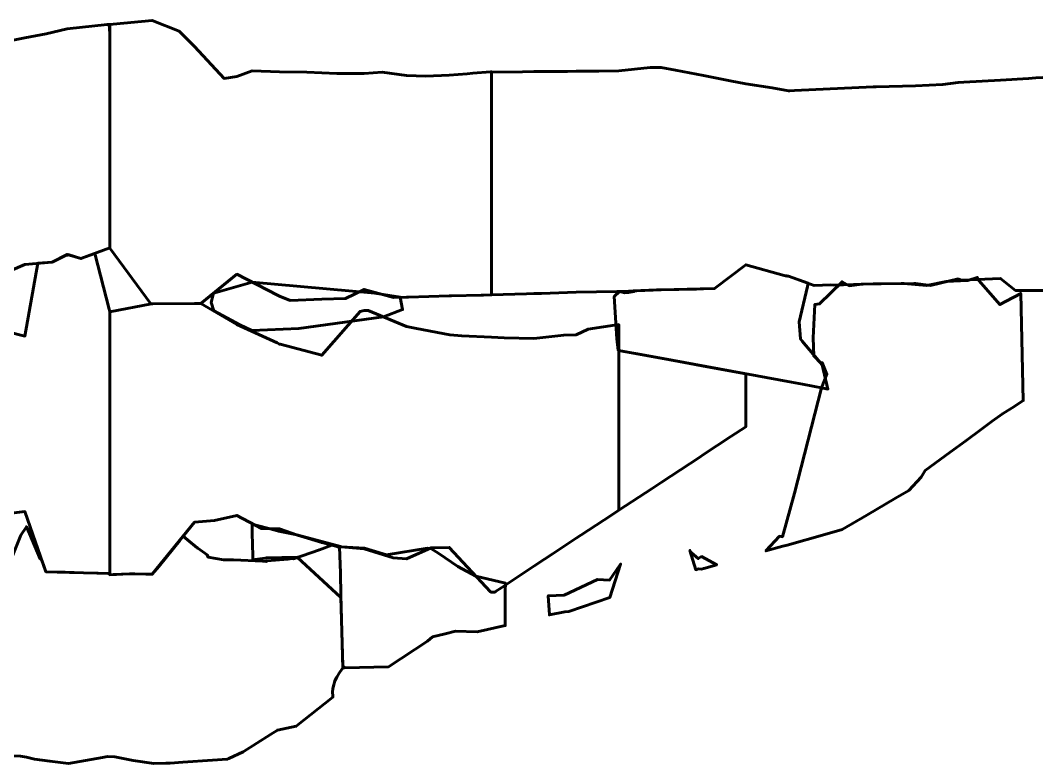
# Model space of a CAD drawing. Header units: millimetres. Extents: x -11105 to 6250, y -8045 to 7046.
# Drawn here: x -3348.6 to -3300.54, y -690.67 to -655.62 of the extents above; entities that cross this region are included whole.
import ezdxf

# ---------------------------------------------------------------- set-up
doc = ezdxf.new("R2010")
doc.units = ezdxf.units.MM
for name, color, linetype in [('C_____20241011082109748007_БДШ-1_5_3_-260_ЮЗРТ_tridb_ОР_10_18', 1, 'Continuous'), ('C_____20241011082109748007_БДШ-1_5_3_-260_ЮЗРТ_tridb_ОР_11_18', 1, 'Continuous'), ('C_____20241011082109748007_БДШ-1_5_3_-260_ЮЗРТ_tridb_ОР_12_18', 1, 'Continuous'), ('C_____20241011082111989397_БДШ-2_5_3_-260_ЮЗРТ_ОР_tridb_ОР_10_18', 1, 'Continuous'), ('C_____20241011082111989397_БДШ-2_5_3_-260_ЮЗРТ_ОР_tridb_ОР_11_18', 1, 'Continuous'), ('C_____20241011082111989397_БДШ-2_5_3_-260_ЮЗРТ_ОР_tridb_ОР_12_18', 1, 'Continuous'), ('C_____20241011082114058487_БДШ-3_5_3_-260_ЮЗРТ_ОР_tridb_ОР_12_18', 1, 'Continuous'), ('C_____20241011082116859118_ОРТ_2_260_ЮЗРТ_tridb_ОР_10_18', 1, 'Continuous'), ('C_____20241011082117105355_БДШ-1_7_3_-280_ЮЗРТ_С_ОБР_tridb_ОР_03_19', 1, 'Continuous'), ('C_____20241011082122624276_БДШ-2_5_3_-280_ЮЗРТ_ОР_tridb_ОР_03_19', 1, 'Continuous')]:
    doc.layers.add(name, color=color, linetype=linetype)

msp = doc.modelspace()

# ---------------------------------------------------------------- linework, layer by layer
at = {"layer": 'C_____20241011082109748007_БДШ-1_5_3_-260_ЮЗРТ_tridb_ОР_10_18', "color": 18, "linetype": 'Continuous', "lineweight": 60, "ltscale": 0.09, "true_color": 0x000000}
for points in [[(-3326.382, -659.277), (-3326.382, -659.277), (-3326.382, -659.277), (-3326.382, -658.053), (-3326.382, -658.053), (-3326.382, -658.053), (-3324.925, -658.04), (-3324.382, -658.035), (-3322.796, -658.02), (-3322.382, -658.016), (-3321.323, -658.006), (-3320.382, -657.997), (-3318.893, -657.839), (-3318.382, -657.838), (-3317.704, -657.97), (-3316.382, -658.216), (-3315.124, -658.465), (-3314.382, -658.612), (-3313.153, -658.801), (-3312.382, -658.942), (-3312.312, -658.939), (-3312.097, -658.928), (-3308.382, -658.75), (-3308.239, -658.743), (-3306.382, -658.699), (-3305.094, -658.634), (-3304.382, -658.548), (-3304.104, -658.533), (-3302.382, -658.436), (-3301.057, -658.362), (-3300.712, -658.333), (-3300.382, -658.313)], [(-3300.382, -668.36), (-3301.668, -668.354), (-3302.373, -667.802), (-3302.382, -667.795), (-3302.39, -667.795), (-3304.211, -667.871), (-3304.213, -667.871), (-3304.294, -667.84), (-3304.36, -667.814), (-3304.382, -667.805), (-3305.69, -668.111), (-3306.382, -668.022), (-3306.473, -668.028), (-3308.382, -668.047), (-3310.259, -668.097), (-3310.382, -668.095), (-3311.164, -668.113), (-3312.382, -667.679), (-3312.4, -667.677), (-3312.41, -667.676), (-3312.43, -667.673), (-3312.452, -667.67), (-3312.507, -667.662), (-3312.579, -667.652), (-3312.58, -667.652), (-3312.585, -667.65), (-3314.382, -667.137), (-3314.397, -667.148), (-3315.866, -668.261), (-3316.382, -668.28), (-3316.537, -668.283), (-3318.382, -668.316), (-3320.292, -668.4), (-3320.382, -668.403), (-3320.472, -668.405), (-3322.382, -668.439), (-3324.022, -668.489), (-3324.382, -668.501), (-3324.737, -668.512), (-3326.382, -668.565), (-3326.382, -667.153), (-3326.382, -659.277), (-3326.382, -659.277)]]:
    msp.add_lwpolyline(points, dxfattribs=at)
at = {"layer": 'C_____20241011082109748007_БДШ-1_5_3_-260_ЮЗРТ_tridb_ОР_11_18', "color": 18, "linetype": 'Continuous', "lineweight": 60, "ltscale": 0.09, "true_color": 0x000000}
msp.add_lwpolyline([(-3342.445, -668.991), (-3344.374, -666.357), (-3344.373, -663.151), (-3344.373, -659.333), (-3344.373, -657.46), (-3344.373, -656.474), (-3344.373, -656.392), (-3344.381, -656.234), (-3344.404, -655.805), (-3344.382, -655.804), (-3344.224, -655.795), (-3342.382, -655.617), (-3341.113, -656.12), (-3340.382, -656.843), (-3338.994, -658.354), (-3338.382, -658.262), (-3337.672, -658.002), (-3336.382, -658.046), (-3335.085, -658.065), (-3334.382, -658.087), (-3333.672, -658.116), (-3332.382, -658.117), (-3331.535, -658.065), (-3330.382, -658.215), (-3329.479, -658.246), (-3328.382, -658.204), (-3327.53, -658.13), (-3327.255, -658.106), (-3326.425, -658.045), (-3326.384, -658.042), (-3326.382, -658.05), (-3326.381, -658.053), (-3326.382, -658.053), (-3326.382, -658.758), (-3326.382, -667.28), (-3326.382, -668.562), (-3326.762, -668.572), (-3326.872, -668.575), (-3328.261, -668.602), (-3328.382, -668.607), (-3330.3, -668.665), (-3330.382, -668.665), (-3330.996, -668.682), (-3332.382, -668.305), (-3333.268, -668.737), (-3334.382, -668.766), (-3335.878, -668.821), (-3336.382, -668.621), (-3336.478, -668.577), (-3338.382, -667.592), (-3340.079, -668.964), (-3340.382, -668.974), (-3342.347, -668.988), (-3342.382, -668.988), (-3342.445, -668.991)], dxfattribs=at)
at = {"layer": 'C_____20241011082109748007_БДШ-1_5_3_-260_ЮЗРТ_tridb_ОР_12_18', "color": 18, "linetype": 'Continuous', "lineweight": 60, "ltscale": 0.09, "true_color": 0x000000}
msp.add_lwpolyline([(-3349.917, -656.746), (-3348.382, -656.442), (-3347.378, -656.247), (-3346.382, -656.013), (-3344.505, -655.81), (-3344.382, -655.804), (-3344.382, -659.752), (-3344.382, -662.925), (-3344.382, -666.345), (-3345.741, -666.853), (-3346.382, -666.654), (-3347.091, -667.017), (-3348.382, -667.121), (-3349.08, -667.425)], dxfattribs=at)
at = {"layer": 'C_____20241011082111989397_БДШ-2_5_3_-260_ЮЗРТ_ОР_tridb_ОР_10_18', "color": 18, "linetype": 'Continuous', "lineweight": 60, "ltscale": 0.09, "true_color": 0x000000}
msp.add_lwpolyline([(-3320.382, -678.714), (-3320.382, -675.125), (-3320.382, -674.655), (-3320.382, -671.977), (-3320.382, -671.183), (-3319.524, -671.341), (-3318.391, -671.55), (-3317.554, -671.704), (-3316.217, -671.95), (-3315.694, -672.047), (-3314.387, -672.287), (-3314.39, -673.615), (-3314.393, -674.693), (-3314.393, -674.785), (-3315.093, -675.246), (-3316.382, -676.095), (-3316.553, -676.207), (-3318.382, -677.405), (-3318.813, -677.687), (-3320.382, -678.714)], dxfattribs=at)
at = {"layer": 'C_____20241011082111989397_БДШ-2_5_3_-260_ЮЗРТ_ОР_tridb_ОР_11_18', "color": 18, "linetype": 'Continuous', "lineweight": 60, "ltscale": 0.09, "true_color": 0x000000}
msp.add_lwpolyline([(-3344.382, -681.756), (-3344.382, -678.581), (-3344.382, -675.28), (-3344.382, -672.276), (-3344.382, -672.107), (-3344.382, -671.004), (-3344.382, -669.363), (-3342.407, -668.991), (-3342.382, -668.988), (-3342.347, -668.987), (-3340.382, -668.972), (-3340.079, -668.964), (-3338.382, -669.962), (-3336.48, -670.83), (-3336.382, -670.89), (-3336.342, -670.886), (-3334.382, -671.406), (-3332.579, -669.343), (-3332.382, -669.292), (-3332.193, -669.29), (-3330.382, -670.045), (-3329.923, -670.141), (-3328.344, -670.45), (-3327.787, -670.5), (-3326.382, -670.552), (-3325.785, -670.58), (-3324.382, -670.614), (-3322.971, -670.459), (-3322.382, -670.445), (-3321.826, -670.183), (-3320.382, -669.964), (-3320.382, -669.991), (-3320.382, -670.011), (-3320.382, -670.042), (-3320.382, -670.065), (-3320.382, -670.1), (-3320.382, -670.124), (-3320.382, -670.162), (-3320.382, -670.188), (-3320.382, -670.227), (-3320.382, -670.297), (-3320.382, -670.409), (-3320.382, -678.234), (-3320.382, -678.714), (-3320.494, -678.788), (-3321.09, -679.178), (-3322.173, -679.895), (-3322.382, -680.034), (-3323.479, -680.761), (-3323.885, -681.03), (-3324.382, -681.359), (-3325.888, -682.357), (-3326.188, -682.556), (-3326.214, -682.576), (-3326.382, -682.581), (-3326.422, -682.569), (-3328.375, -680.468), (-3329.23, -680.486), (-3330.382, -681.011), (-3331.018, -680.956), (-3332.382, -680.54), (-3333.663, -680.434), (-3334.382, -680.243), (-3335.527, -679.895), (-3336.382, -679.592), (-3337.221, -679.579), (-3338.382, -678.957), (-3339.436, -679.208), (-3340.382, -679.283), (-3342.375, -681.737), (-3343.452, -681.71), (-3344.382, -681.756)], dxfattribs=at)
at = {"layer": 'C_____20241011082111989397_БДШ-2_5_3_-260_ЮЗРТ_ОР_tridb_ОР_12_18', "color": 18, "linetype": 'Continuous', "lineweight": 60, "ltscale": 0.09, "true_color": 0x000000}
msp.add_lwpolyline([(-3350.003, -670.094), (-3348.382, -670.501), (-3347.773, -667.072), (-3347.091, -667.017), (-3347.091, -667.017), (-3346.47, -666.699), (-3346.467, -666.699), (-3346.358, -666.689), (-3346.349, -666.664), (-3345.741, -666.853), (-3345.082, -666.607), (-3344.416, -669.229), (-3344.382, -669.363), (-3344.382, -671.004), (-3344.382, -672.107), (-3344.382, -672.276), (-3344.382, -675.28), (-3344.382, -678.522), (-3344.382, -681.695), (-3345.616, -681.663), (-3346.491, -681.643), (-3347.394, -681.618), (-3348.382, -678.783), (-3349.37, -678.898)], dxfattribs=at)
at = {"layer": 'C_____20241011082114058487_БДШ-3_5_3_-260_ЮЗРТ_ОР_tridb_ОР_12_18', "color": 18, "linetype": 'Continuous', "lineweight": 60, "ltscale": 0.09, "true_color": 0x000000}
msp.add_lwpolyline([(-3349.618, -682.446), (-3348.578, -679.893), (-3348.312, -679.493), (-3348.172, -679.821), (-3347.661, -681.01), (-3347.592, -681.049), (-3347.506, -681.295), (-3347.394, -681.618), (-3346.863, -681.633), (-3346.531, -681.642), (-3346.53, -681.643), (-3346.494, -681.643), (-3346.492, -681.643), (-3346.284, -681.648), (-3346.238, -681.649), (-3345.616, -681.663), (-3344.923, -681.681), (-3344.466, -681.693), (-3344.382, -681.695), (-3344.382, -681.748), (-3344.382, -681.756), (-3344.227, -681.749), (-3343.457, -681.71), (-3343.452, -681.71), (-3343.206, -681.716), (-3342.678, -681.73), (-3342.375, -681.737), (-3342.073, -681.365), (-3341.081, -680.143), (-3340.919, -679.944), (-3340.711, -680.113), (-3340.258, -680.484), (-3340.234, -680.501), (-3339.794, -680.82), (-3339.741, -680.929), (-3339.738, -680.935), (-3339.379, -680.995), (-3339.014, -681.057), (-3338.551, -681.058), (-3338.542, -681.058), (-3337.182, -681.126), (-3337.019, -681.134), (-3336.964, -681.107), (-3335.979, -681.016), (-3335.794, -680.999), (-3335.718, -681.005), (-3335.716, -681.005), (-3334.496, -680.577), (-3333.905, -680.37), (-3333.663, -680.434), (-3333.652, -680.435), (-3333.541, -680.444), (-3333.509, -681.677), (-3333.482, -682.704), (-3333.392, -686.174), (-3333.417, -686.202), (-3333.561, -686.396), (-3333.675, -686.585), (-3333.761, -686.769), (-3333.822, -686.947), (-3333.86, -687.122), (-3333.876, -687.294), (-3333.869, -687.463), (-3333.858, -687.529), (-3335.59, -688.903), (-3336.479, -689.083), (-3336.808, -689.291), (-3338.095, -690.108), (-3338.771, -690.431), (-3338.838, -690.462), (-3339.543, -690.508), (-3340.937, -690.599), (-3341.537, -690.639), (-3341.734, -690.642), (-3342.298, -690.665), (-3343.27, -690.525), (-3344.141, -690.343), (-3344.484, -690.331), (-3344.718, -690.372), (-3346.321, -690.652), (-3347.202, -690.546), (-3347.925, -690.459), (-3348.307, -690.357), (-3348.586, -690.314), (-3350.309, -690.301)], dxfattribs=at)
at = {"layer": 'C_____20241011082116859118_ОРТ_2_260_ЮЗРТ_tridb_ОР_10_18', "color": 18, "linetype": 'Continuous', "lineweight": 60, "ltscale": 0.09, "true_color": 0x000000}
msp.add_lwpolyline([(-3320.468, -670.636), (-3320.59, -668.638), (-3320.342, -668.406), (-3320.101, -668.458), (-3319.917, -668.454), (-3319.666, -668.403), (-3319.687, -668.385), (-3319.698, -668.374), (-3318.597, -668.325), (-3318.382, -668.316), (-3316.722, -668.286), (-3316.537, -668.283), (-3316.385, -668.28), (-3316.382, -668.28), (-3315.866, -668.261), (-3314.397, -667.148), (-3314.382, -667.137), (-3312.585, -667.65), (-3312.58, -667.652), (-3312.579, -667.652), (-3312.513, -667.661), (-3312.513, -667.661), (-3312.513, -667.661), (-3312.388, -667.679), (-3312.382, -667.679), (-3311.447, -668.012), (-3311.482, -668.161), (-3311.88, -669.837), (-3311.817, -670.635), (-3311.739, -670.747), (-3310.787, -671.859), (-3310.519, -673), (-3310.745, -672.958), (-3311.722, -672.778), (-3312.236, -672.684), (-3318.465, -671.536), (-3319.586, -671.33), (-3320.409, -671.178), (-3320.468, -670.636)], dxfattribs=at)
at = {"layer": 'C_____20241011082117105355_БДШ-1_7_3_-280_ЮЗРТ_С_ОБР_tridb_ОР_03_19', "color": 18, "linetype": 'Continuous', "lineweight": 60, "ltscale": 0.09, "true_color": 0x000000}
msp.add_lwpolyline([(-3339.48, -669.317), (-3339.599, -668.918), (-3339.497, -668.487), (-3339.21, -668.408), (-3337.664, -667.964), (-3331.889, -668.48), (-3331.494, -668.547), (-3330.693, -668.673), (-3330.573, -669.258), (-3331.472, -669.59), (-3335.465, -670.141), (-3337.681, -670.245), (-3338.253, -669.975), (-3339.48, -669.317)], dxfattribs=at)
at = {"layer": 'C_____20241011082122624276_БДШ-2_5_3_-280_ЮЗРТ_ОР_tridb_ОР_03_19', "color": 18, "linetype": 'Continuous', "lineweight": 60, "ltscale": 0.09, "true_color": 0x000000}
for points in [[(-3312.651, -680.416), (-3313.442, -680.638), (-3312.797, -679.945), (-3312.661, -679.967), (-3312.095, -677.908), (-3310.822, -672.944), (-3310.566, -672.293), (-3310.783, -671.753), (-3310.848, -671.786), (-3311.184, -671.441), (-3311.221, -670.591), (-3311.137, -669.017), (-3310.912, -668.984), (-3309.85, -667.938), (-3309.511, -668.131), (-3308.933, -668.061), (-3307.063, -668.03), (-3306.934, -668.024), (-3305.867, -668.122), (-3304.936, -667.935), (-3303.929, -667.884), (-3303.478, -667.738), (-3303.438, -667.84), (-3303.401, -667.879), (-3302.411, -669.021), (-3302.112, -668.862), (-3301.423, -668.49), (-3301.307, -673.545), (-3301.699, -673.806), (-3302.293, -674.168), (-3302.771, -674.519), (-3303.277, -674.891), (-3304.02, -675.437), (-3304.752, -675.975), (-3305.931, -676.842), (-3306.123, -677.156), (-3306.711, -677.783), (-3307.335, -678.15), (-3308.684, -678.943), (-3309.854, -679.63), (-3310.663, -679.857), (-3312.448, -680.359), (-3312.651, -680.416)], [(-3337.637, -681.053), (-3337.637, -681.053), (-3337.656, -680.143), (-3337.659, -679.993), (-3337.659, -679.993), (-3337.659, -679.993), (-3337.671, -679.376), (-3336.583, -679.657), (-3336.425, -679.703), (-3336.425, -679.703), (-3335.561, -679.877), (-3333.495, -680.432), (-3333.448, -680.446), (-3332.366, -680.498), (-3331.34, -680.821), (-3329.398, -680.507), (-3329.246, -680.514), (-3328.864, -680.759), (-3327.974, -681.375), (-3327.119, -681.82), (-3325.722, -682.151), (-3325.733, -682.518), (-3325.734, -684.153), (-3327.064, -684.456), (-3328.075, -684.424), (-3328.57, -684.545), (-3329.16, -684.69), (-3329.392, -684.884), (-3331.231, -686.099), (-3333.293, -686.156), (-3333.331, -686.114), (-3333.396, -686.033), (-3333.479, -682.826), (-3335.539, -680.932), (-3336.99, -680.959), (-3337.06, -680.97), (-3337.637, -681.053)], [(-3316.623, -681.481), (-3316.751, -681.525), (-3317.023, -680.614), (-3316.951, -680.733), (-3316.634, -680.993), (-3316.481, -680.904), (-3315.76, -681.289), (-3316.372, -681.461), (-3316.48, -681.492), (-3316.623, -681.481)], [(-3322.931, -683.515), (-3323.651, -683.653), (-3323.704, -682.747), (-3322.962, -682.716), (-3321.377, -681.979), (-3320.813, -682.013), (-3320.295, -681.259), (-3320.797, -682.83), (-3322.738, -683.49), (-3322.931, -683.515)]]:
    msp.add_lwpolyline(points, dxfattribs=at)

doc.saveas('drawing.dxf')
